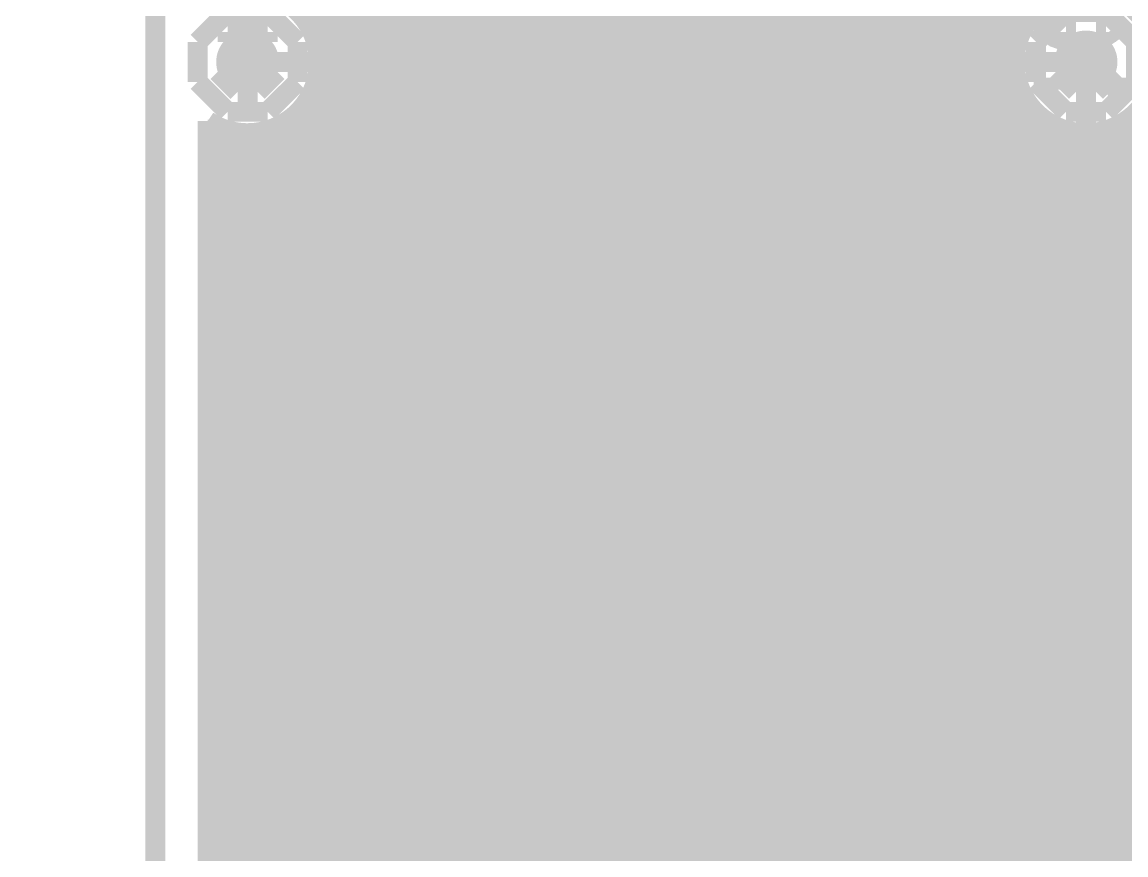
# Model space of a CAD drawing. Extents: x -5 to 157, y -120 to 103.
# Drawn here: x 16.31 to 30.35, y -91.38 to -80.77 of the extents above; entities that cross this region are included whole.
import ezdxf

# ---------------------------------------------------------------- set-up
doc = ezdxf.new("R2010")
doc.units = 0
doc.header["$MEASUREMENT"] = 0
doc.layers.get('0').update_dxf_attribs({"linetype": 'CONTINUOUS'})
for name, color, linetype in [('22-304-2_BOT', 7, 'CONTINUOUS'), ('22-304-2_DRD', 7, 'CONTINUOUS'), ('22-304-2_DRL', 2, 'CONTINUOUS'), ('22-304-2_IN1', 4, 'CONTINUOUS'), ('22-304-2_IN2', 3, 'CONTINUOUS'), ('22-304-2_SMB', 5, 'CONTINUOUS'), ('22-304-2_SPB', 14, 'CONTINUOUS'), ('22-304-2_SSB', 12, 'CONTINUOUS'), ('22-304-2_TOP', 13, 'CONTINUOUS'), ('THRUHOLE_TAP', 7, 'CONTINUOUS')]:
    doc.layers.add(name, color=color, linetype=linetype)

# ---------------------------------------------------------------- blocks, each defined once
blk = doc.blocks.new('RECTANGLE_3')
blk.add_solid([(0.4826, 0.4064), (0.4826, -0.4064), (-0.4826, 0.4064), (-0.4826, -0.4064)])
blk = doc.blocks.new('ROUND_39')
at = {"const_width": 0.40005}
blk.add_lwpolyline([(-0.200024, 0, 1), (0.200024, 0, 1)], format="xyb", close=True, dxfattribs=at)
blk = doc.blocks.new('ROUND_87')
at = {"const_width": 0.10033}
blk.add_lwpolyline([(-0.050164, 0, 1), (0.050164, 0, 1)], format="xyb", close=True, dxfattribs=at)
blk = doc.blocks.new('ROUND_88')
at = {"const_width": 0.10033}
blk.add_lwpolyline([(-0.050164, 0, 1), (0.050164, 0, 1)], format="xyb", close=True, dxfattribs=at)
blk = doc.blocks.new('ROUND_42')
at = {"const_width": 0.40005}
blk.add_lwpolyline([(-0.200024, 0, 1), (0.200024, 0, 1)], format="xyb", close=True, dxfattribs=at)
blk = doc.blocks.new('ROUND_38')
at = {"const_width": 0.40005}
blk.add_lwpolyline([(-0.200024, 0, 1), (0.200024, 0, 1)], format="xyb", close=True, dxfattribs=at)
blk = doc.blocks.new('ROUND_80')
at = {"const_width": 0.10033}
blk.add_lwpolyline([(-0.050164, 0, 1), (0.050164, 0, 1)], format="xyb", close=True, dxfattribs=at)

msp = doc.modelspace()

# ---------------------------------------------------------------- linework, layer by layer
at = {"layer": '22-304-2_BOT'}
for points, const_width in [([(23.91918, 1.905), (23.91918, -5.12318), (26.924, -8.128), (29.337, -8.128), (31.242, -10.033), (31.242, -16.256), (40.132, -25.146), (40.132, -57.277), (33.909, -63.5), (24.003, -63.5), (22.352, -65.151), (22.352, -79.502), (26.0223, -83.1723), (26.0223, -83.7438)], 0.3048), ([(19.177, -81.28), (19.177, -19.177), (16.4338, -16.4338), (16.4338, -7.5819)], 0.254), ([(21.2852, -29.34208), (21.2852, -103.5177)], 0.254), ([(21.5138, -29.34208), (21.5138, -103.5177)], 0.254), ([(20.32, -36.068), (20.32, -84.455), (19.304, -85.471), (19.304, -106.68), (20.828, -108.204), (25.654, -108.204), (28.956, -111.506), (28.956, -113.284), (30.48, -114.808), (37.338, -114.808), (40.14978, -111.9886), (40.14978, -111.379), (40.14978, -110.04042)], 0.635), ([(21.1455, -36.44392), (21.1455, -84.455)], 0.254), ([(24.4856, -74.9046), (24.4856, -80.70088)], 0.254), ([(24.7142, -74.9046), (24.7142, -80.92948)], 0.254), ([(24.9428, -74.9046), (24.9428, -81.15808)], 0.254), ([(25.1714, -74.9046), (25.1714, -81.38668)], 0.254), ([(25.4, -77.1906), (25.4, -81.61528)], 0.254), ([(25.6286, -77.1906), (25.6286, -81.84388)], 0.254), ([(25.8572, -77.1906), (25.8572, -82.07248)], 0.254), ([(26.0858, -77.1906), (26.0858, -82.30108)], 0.254), ([(26.3144, -77.1906), (26.3144, -82.52968)], 0.254), ([(26.543, -77.22362), (26.543, -82.7659)], 0.254), ([(26.7716, -77.45222), (26.7716, -82.8294)], 0.254), ([(27.0002, -77.68082), (27.0002, -82.8294)], 0.254), ([(27.2288, -77.90942), (27.2288, -82.8294)], 0.254), ([(27.4574, -78.13802), (27.4574, -82.8294)], 0.254), ([(27.686, -78.30566), (27.686, -82.8294)], 0.254), ([(27.9146, -78.359), (27.9146, -82.8294)], 0.254), ([(28.1432, -78.359), (28.1432, -82.8294)], 0.254), ([(28.3718, -78.359), (28.3718, -82.8294)], 0.254), ([(28.6004, -78.359), (28.6004, -82.8294)], 0.254), ([(28.829, -78.359), (28.829, -82.8294)], 0.254), ([(29.0576, -78.359), (29.0576, -80.82788)], 0.254), ([(23.0124, -79.22768), (26.48204, -82.69986)], 0.254), ([(21.7424, -79.756), (21.7424, -103.5177)], 0.254), ([(21.88464, -79.96936), (24.74468, -82.8294)], 0.254), ([(21.971, -80.05572), (21.971, -103.5177)], 0.254), ([(22.1996, -80.28432), (22.1996, -103.5177)], 0.254), ([(22.4282, -80.51292), (22.4282, -103.5177)], 0.254), ([(22.6568, -80.74152), (22.6568, -103.5177)], 0.254), ([(22.68728, -80.772), (21.1455, -80.772)], 0.254), ([(29.09316, -80.772), (24.55672, -80.772)], 0.254), ([(22.91588, -81.0006), (21.1455, -81.0006)], 0.254), ([(22.8854, -80.97012), (22.8854, -103.5177)], 0.254), ([(28.9814, -81.0006), (24.78532, -81.0006)], 0.254), ([(23.14448, -81.2292), (21.1455, -81.2292)], 0.254), ([(23.114, -81.19872), (23.114, -103.5177)], 0.254), ([(28.93822, -81.2292), (25.01392, -81.2292)], 0.254), ([(29.8323, -83.7438), (29.845, -83.7311), (29.845, -81.28)], 0.254), ([(23.3426, -81.42732), (23.3426, -82.8294)], 0.254), ([(23.37308, -81.4578), (21.1455, -81.4578)], 0.254), ([(28.95346, -81.4578), (25.24252, -81.4578)], 0.254), ([(23.60168, -81.6864), (21.1455, -81.6864)], 0.254), ([(23.5712, -81.65592), (23.5712, -82.8294)], 0.254), ([(29.0322, -81.6864), (25.47112, -81.6864)], 0.254), ([(29.0576, -81.73212), (29.0576, -82.8294)], 0.254), ([(23.83028, -81.915), (21.1455, -81.915)], 0.254), ([(23.7998, -81.88452), (23.7998, -82.8294)], 0.254), ([(29.1973, -81.915), (25.69972, -81.915)], 0.254), ([(29.21, -81.9277), (29.21, -82.8294)], 0.254), ([(30.48, -81.9277), (30.48, -82.8294)], 0.254), ([(24.05888, -82.1436), (21.1455, -82.1436)], 0.254), ([(24.0284, -82.11312), (24.0284, -82.8294)], 0.254), ([(29.21, -82.1436), (25.92832, -82.1436)], 0.254), ([(33.02, -82.1436), (30.48, -82.1436)], 0.254), ([(24.28748, -82.3722), (21.1455, -82.3722)], 0.254), ([(24.257, -82.34172), (24.257, -82.8294)], 0.254), ([(29.21, -82.3722), (26.15692, -82.3722)], 0.254), ([(33.02, -82.3722), (30.48, -82.3722)], 0.254), ([(24.4856, -82.57032), (24.4856, -82.8294)], 0.254), ([(24.51608, -82.6008), (21.1455, -82.6008)], 0.254), ([(24.13, -83.7438), (24.13, -82.677)], 0.254), ([(29.21, -82.6008), (26.38552, -82.6008)], 0.254), ([(27.94, -82.677), (27.94, -83.7438)], 0.254), ([(27.94, -83.7438), (27.94, -82.677)], 0.254), ([(27.94, -83.7438), (27.94, -82.677)], 0.254), ([(33.02, -82.6008), (30.48, -82.6008)], 0.254), ([(23.1394, -82.8294), (21.1455, -82.8294)], 0.254), ([(23.1394, -82.8294), (23.1394, -84.2518)], 0.254), ([(24.74468, -82.8294), (23.1394, -82.8294)], 0.254), ([(24.13, -82.8929), (24.13, -83.7438)], 0.381), ([(24.7142, -82.79892), (24.7142, -82.8294)], 0.254), ([(26.9494, -82.8294), (26.58618, -82.8294)], 0.254), ([(28.8417, -82.8294), (27.0129, -82.8294)], 0.254), ([(28.8417, -82.8294), (27.0129, -82.8294)], 0.254), ([(27.94, -82.8929), (27.94, -83.7438)], 0.381), ([(29.21, -82.8294), (28.9306, -82.8294)], 0.254), ([(30.7594, -82.8294), (30.48, -82.8294)], 0.254), ([(23.1394, -83.058), (21.1455, -83.058)], 0.254), ([(23.1394, -83.2866), (21.1455, -83.2866)], 0.254), ([(23.1394, -83.5152), (21.1455, -83.5152)], 0.254), ([(23.2029, -83.7438), (24.13, -83.7438)], 0.381), ([(23.1394, -83.7438), (21.1455, -83.7438)], 0.254), ([(23.1394, -83.9724), (21.1455, -83.9724)], 0.254), ([(23.1394, -84.201), (21.1455, -84.201)], 0.254), ([(23.1394, -84.2518), (23.1394, -84.6582)], 0.254), ([(23.1394, -84.4296), (21.1455, -84.4296)], 0.254), ([(23.1394, -84.6582), (21.1201, -84.6582)], 0.254), ([(23.1394, -84.6582), (23.1394, -86.0806)], 0.254), ([(23.1394, -84.8868), (21.02358, -84.8868)], 0.254), ([(21.0566, -84.82838), (21.0566, -103.5177)], 0.254), ([(20.89658, -85.04682), (20.1295, -85.81136)], 0.254), ([(23.1394, -85.1154), (20.82546, -85.1154)], 0.254), ([(20.828, -85.11286), (20.828, -107.0356)], 0.254), ([(26.0223, -85.1662), (24.13, -85.1662)], 0.3048), ([(26.0223, -85.1662), (26.0223, -90.7288)], 0.3048), ([(29.8323, -85.1662), (27.94, -85.1662)], 0.3048), ([(29.8323, -85.1662), (29.8323, -90.7288)], 0.3048), ([(23.1394, -85.344), (20.59686, -85.344)], 0.254), ([(20.5994, -85.34146), (20.5994, -106.807)], 0.254), ([(23.1394, -85.5726), (20.36826, -85.5726)], 0.254), ([(20.3708, -85.57006), (20.3708, -106.5784)], 0.254), ([(23.1394, -85.8012), (20.13966, -85.8012)], 0.254), ([(20.1422, -85.79866), (20.1422, -106.3498)], 0.254), ([(20.1295, -85.81136), (20.1295, -106.3371)], 0.254), ([(23.1394, -86.0298), (20.1295, -86.0298)], 0.254), ([(25.0317, -86.0806), (23.1394, -86.0806)], 0.254), ([(23.3426, -86.0806), (23.3426, -89.8144)], 0.254), ([(23.5712, -86.0806), (23.5712, -89.8144)], 0.254), ([(23.7998, -86.0806), (23.7998, -89.8144)], 0.254), ([(24.0284, -86.0806), (24.0284, -89.8144)], 0.254), ([(24.257, -86.0806), (24.257, -89.8144)], 0.254), ([(24.4856, -86.0806), (24.4856, -89.8144)], 0.254), ([(24.7142, -86.0806), (24.7142, -89.8144)], 0.254), ([(24.9428, -86.0806), (24.9428, -89.8144)], 0.254), ([(25.1206, -86.0806), (25.0317, -86.0806)], 0.254), ([(25.3619, -86.0806), (25.1206, -86.0806)], 0.254), ([(25.1714, -86.0806), (25.1714, -89.8144)], 0.254), ([(25.3619, -86.0806), (25.3619, -89.8144)], 0.254), ([(25.3619, -86.2584), (20.1295, -86.2584)], 0.254), ([(25.3619, -86.487), (20.1295, -86.487)], 0.254), ([(25.3619, -86.7156), (20.1295, -86.7156)], 0.254), ([(25.3619, -86.9442), (20.1295, -86.9442)], 0.254), ([(25.3619, -87.1728), (20.1295, -87.1728)], 0.254), ([(25.3619, -87.4014), (20.1295, -87.4014)], 0.254), ([(25.3619, -87.63), (20.1295, -87.63)], 0.254), ([(25.3619, -87.8586), (20.1295, -87.8586)], 0.254), ([(25.3619, -88.0872), (20.1295, -88.0872)], 0.254), ([(25.3619, -88.3158), (20.1295, -88.3158)], 0.254), ([(25.3619, -88.5444), (20.1295, -88.5444)], 0.254), ([(25.3619, -88.773), (20.1295, -88.773)], 0.254), ([(25.3619, -89.0016), (20.1295, -89.0016)], 0.254), ([(25.3619, -89.2302), (20.1295, -89.2302)], 0.254), ([(25.3619, -89.4588), (20.1295, -89.4588)], 0.254), ([(25.3619, -89.6874), (20.1295, -89.6874)], 0.254), ([(23.1394, -89.8144), (23.1394, -91.2368)], 0.254), ([(25.0317, -89.8144), (23.1394, -89.8144)], 0.254), ([(25.1206, -89.8144), (25.0317, -89.8144)], 0.254), ([(25.3619, -89.8144), (25.1206, -89.8144)], 0.254), ([(23.1394, -89.916), (20.1295, -89.916)], 0.254), ([(23.1394, -90.1446), (20.1295, -90.1446)], 0.254), ([(23.1394, -90.3732), (20.1295, -90.3732)], 0.254), ([(23.1394, -90.6018), (20.1295, -90.6018)], 0.254), ([(26.0223, -90.7288), (24.13, -90.7288)], 0.3048), ([(29.8323, -90.7288), (27.9273, -90.7288)], 0.3048), ([(23.1394, -90.8304), (20.1295, -90.8304)], 0.254), ([(23.1394, -91.059), (20.1295, -91.059)], 0.254), ([(23.1394, -91.2368), (23.1394, -91.6432)], 0.254), ([(23.1394, -91.2876), (20.1295, -91.2876)], 0.254)]:
    msp.add_lwpolyline(points, dxfattribs=dict(at, const_width=const_width))
at = {"layer": '22-304-2_BOT', "const_width": 0.254}
for points in [[(29.845, -80.37322, 0.4142136), (28.93822, -81.28)], [(30.75178, -81.28, 0.4142136), (29.845, -80.37322)], [(28.93822, -81.28, 0.2014863), (29.21019, -81.92751)], [(30.48, -81.9277, 0.2014867), (30.75205, -81.28)], [(26.58618, -82.8294, 0.0598313), (26.48896, -82.70564)], [(26.58618, -82.8294, 0.0598313), (26.48896, -82.70564)], [(20.9042, -85.0392, 0.1989124), (21.14618, -84.455)], [(20.9042, -85.0392, 0.1989124), (21.14618, -84.455)]]:
    msp.add_lwpolyline(points, format="xyb", dxfattribs=at)
at = {"layer": '22-304-2_DRD', "const_width": 0.254}
for points in [[(18.00098, -25.99944), (18.00098, -115.99926), (21.00072, -118.999), (41.9989, -118.999), (44.99864, -115.99926)], [(18.923, -80.645), (18.542, -81.026)], [(19.431, -80.645), (18.923, -80.645)], [(19.812, -81.026), (19.431, -80.645)], [(29.591, -80.645), (29.21, -81.026)], [(30.099, -80.645), (29.591, -80.645)], [(30.48, -81.026), (30.099, -80.645)], [(18.542, -81.026), (18.542, -81.534)], [(18.923, -80.899), (18.923, -81.026)], [(19.05, -80.899), (18.923, -80.899)], [(18.923, -81.026), (19.05, -81.026)], [(19.05, -81.026), (19.05, -80.899)], [(19.304, -80.899), (19.304, -81.026)], [(19.431, -80.899), (19.304, -80.899)], [(19.304, -81.026), (19.431, -81.026)], [(19.431, -81.026), (19.431, -80.899)], [(19.812, -81.534), (19.812, -81.026)], [(29.21, -81.026), (29.21, -81.534)], [(29.591, -80.899), (29.591, -81.026)], [(29.718, -80.899), (29.591, -80.899)], [(29.591, -81.026), (29.718, -81.026)], [(29.718, -81.026), (29.718, -80.899)], [(29.972, -80.899), (29.972, -81.026)], [(30.099, -80.899), (29.972, -80.899)], [(29.972, -81.026), (30.099, -81.026)], [(30.099, -81.026), (30.099, -80.899)], [(30.48, -81.534), (30.48, -81.026)], [(19.05, -81.661), (18.796, -81.407)], [(19.558, -81.407), (19.304, -81.661)], [(29.718, -81.661), (29.464, -81.407)], [(30.226, -81.407), (29.972, -81.661)], [(18.542, -81.534), (18.923, -81.915)], [(19.431, -81.915), (19.812, -81.534)], [(29.21, -81.534), (29.591, -81.915)], [(30.099, -81.915), (30.48, -81.534)], [(19.304, -81.661), (19.05, -81.661)], [(29.972, -81.661), (29.718, -81.661)], [(18.923, -81.915), (19.431, -81.915)], [(29.591, -81.915), (30.099, -81.915)], [(23.876, -82.042), (23.495, -82.423)], [(24.384, -82.042), (23.876, -82.042)], [(24.765, -82.423), (24.384, -82.042)], [(27.686, -82.042), (27.305, -82.423)], [(27.686, -82.042), (27.305, -82.423)], [(27.686, -82.042), (27.305, -82.423)], [(28.194, -82.042), (27.686, -82.042)], [(28.194, -82.042), (27.686, -82.042)], [(28.194, -82.042), (27.686, -82.042)], [(28.575, -82.423), (28.194, -82.042)], [(28.575, -82.423), (28.194, -82.042)], [(28.575, -82.423), (28.194, -82.042)], [(23.876, -82.296), (23.876, -82.423)], [(24.003, -82.296), (23.876, -82.296)], [(24.003, -82.423), (24.003, -82.296)], [(24.257, -82.296), (24.257, -82.423)], [(24.384, -82.296), (24.257, -82.296)], [(24.384, -82.423), (24.384, -82.296)], [(27.686, -82.296), (27.686, -82.423)], [(27.813, -82.296), (27.686, -82.296)], [(27.686, -82.296), (27.686, -82.423)], [(27.813, -82.296), (27.686, -82.296)], [(27.686, -82.296), (27.686, -82.423)], [(27.813, -82.296), (27.686, -82.296)], [(27.813, -82.423), (27.813, -82.296)], [(27.813, -82.423), (27.813, -82.296)], [(27.813, -82.423), (27.813, -82.296)], [(28.067, -82.296), (28.067, -82.423)], [(28.194, -82.296), (28.067, -82.296)], [(28.067, -82.296), (28.067, -82.423)], [(28.194, -82.296), (28.067, -82.296)], [(28.067, -82.296), (28.067, -82.423)], [(28.194, -82.296), (28.067, -82.296)], [(28.194, -82.423), (28.194, -82.296)], [(28.194, -82.423), (28.194, -82.296)], [(28.194, -82.423), (28.194, -82.296)], [(23.495, -82.423), (23.495, -82.931)], [(23.876, -82.423), (24.003, -82.423)], [(24.257, -82.423), (24.384, -82.423)], [(24.765, -82.931), (24.765, -82.423)], [(27.305, -82.423), (27.305, -82.931)], [(27.305, -82.423), (27.305, -82.931)], [(27.305, -82.423), (27.305, -82.931)], [(27.686, -82.423), (27.813, -82.423)], [(27.686, -82.423), (27.813, -82.423)], [(27.686, -82.423), (27.813, -82.423)], [(28.067, -82.423), (28.194, -82.423)], [(28.067, -82.423), (28.194, -82.423)], [(28.067, -82.423), (28.194, -82.423)], [(28.575, -82.931), (28.575, -82.423)], [(28.575, -82.931), (28.575, -82.423)], [(28.575, -82.931), (28.575, -82.423)], [(24.003, -83.058), (23.749, -82.804)], [(24.511, -82.804), (24.257, -83.058)], [(27.813, -83.058), (27.559, -82.804)], [(27.813, -83.058), (27.559, -82.804)], [(27.813, -83.058), (27.559, -82.804)], [(28.321, -82.804), (28.067, -83.058)], [(28.321, -82.804), (28.067, -83.058)], [(28.321, -82.804), (28.067, -83.058)], [(23.495, -82.931), (23.876, -83.312)], [(24.384, -83.312), (24.765, -82.931)], [(27.305, -82.931), (27.686, -83.312)], [(27.305, -82.931), (27.686, -83.312)], [(27.305, -82.931), (27.686, -83.312)], [(28.194, -83.312), (28.575, -82.931)], [(28.194, -83.312), (28.575, -82.931)], [(28.194, -83.312), (28.575, -82.931)], [(24.257, -83.058), (24.003, -83.058)], [(28.067, -83.058), (27.813, -83.058)], [(28.067, -83.058), (27.813, -83.058)], [(28.067, -83.058), (27.813, -83.058)], [(23.876, -83.312), (24.384, -83.312)], [(27.686, -83.312), (28.194, -83.312)], [(27.686, -83.312), (28.194, -83.312)], [(27.686, -83.312), (28.194, -83.312)]]:
    msp.add_lwpolyline(points, dxfattribs=at)
at = {"layer": '22-304-2_DRL', "const_width": 0.254}
msp.add_lwpolyline([(18.00098, -25.99944), (18.00098, -115.99926), (21.00072, -118.999), (41.9989, -118.999), (44.99864, -115.99926)], dxfattribs=at)
at = {"layer": '22-304-2_IN1', "const_width": 0.254}
for points in [[(23.241, -29.64688), (23.241, -82.49412)], [(21.4122, -29.86786), (21.4122, -102.97414)], [(23.0124, -29.91612), (23.0124, -102.92588)], [(25.2984, -29.99486), (25.2984, -99.65436)], [(21.6408, -30.15742), (21.6408, -102.68204)], [(22.7838, -30.17774), (22.7838, -102.66172)], [(21.8694, -30.29966), (21.8694, -102.54234)], [(22.5552, -30.30982), (22.5552, -102.53218)], [(25.527, -30.21584), (25.527, -99.441)], [(26.4414, -30.27426), (26.4414, -99.39782)], [(22.098, -30.36316), (22.098, -102.47884)], [(22.3266, -30.3657), (22.3266, -102.4763)], [(25.7556, -30.3276), (25.7556, -99.33432)], [(25.9842, -30.37078), (25.9842, -99.29622)], [(26.2128, -30.353), (26.2128, -99.314)], [(21.1836, -36.3474), (21.1836, -110.998)], [(20.955, -36.7157), (20.955, -111.1504)], [(20.7264, -36.87826), (20.7264, -111.3282)], [(20.0406, -36.9316), (20.0406, -81.0006)], [(20.2692, -36.97478), (20.2692, -111.7981)], [(20.4978, -36.957), (20.4978, -111.54156)], [(26.67, -64.95288), (26.67, -99.568)], [(26.8986, -65.3923), (26.8986, -99.96678)], [(27.1272, -65.56756), (27.1272, -82.27314)], [(27.3558, -65.65392), (27.3558, -81.98104)], [(23.4696, -68.88988), (23.4696, -82.0547)], [(23.6982, -69.3293), (23.6982, -81.87944)], [(25.0698, -69.27088), (25.0698, -111.16818)], [(23.9268, -69.50456), (23.9268, -81.79308)], [(24.8412, -69.47408), (24.8412, -82.11312)], [(24.1554, -69.59092), (24.1554, -81.77022)], [(24.384, -69.61378), (24.384, -81.80578)], [(24.6126, -69.57822), (24.6126, -81.90738)], [(27.5844, -74.041), (27.5844, -81.84134)], [(27.813, -74.4093), (27.813, -81.77784)], [(29.1846, -74.29246), (29.1846, -80.6577)], [(28.956, -74.51344), (28.956, -81.09712)], [(28.0416, -74.57186), (28.0416, -81.7753)], [(28.2702, -74.6506), (28.2702, -81.83118)], [(28.4988, -74.66838), (28.4988, -81.96072)], [(28.7274, -74.6252), (28.7274, -82.22488)], [(29.1973, -80.645), (19.8247, -80.645)], [(29.0322, -80.8736), (19.98726, -80.8736)], [(28.95346, -81.1022), (20.066, -81.1022)], [(28.93822, -81.3308), (20.08378, -81.3308)], [(20.0406, -81.5594), (20.0406, -112.1156)], [(28.9814, -81.5594), (20.0406, -81.5594)], [(28.956, -81.46288), (28.956, -99.96678)], [(23.94712, -81.788), (19.92884, -81.788)], [(27.75712, -81.788), (24.31288, -81.788)], [(29.09316, -81.788), (28.12288, -81.788)], [(19.812, -81.9277), (19.812, -112.53724)], [(29.1846, -81.9023), (29.1846, -99.568)], [(18.669, -82.03184), (18.669, -115.697)], [(18.8976, -82.1436), (18.8976, -115.9256)], [(19.5834, -82.09026), (19.5834, -113.20526)], [(23.5077, -82.0166), (19.70786, -82.0166)], [(27.3177, -82.0166), (24.7523, -82.0166)], [(29.31414, -82.0166), (28.5623, -82.0166)], [(29.4132, -82.07756), (29.4132, -99.39782)], [(30.099, -82.15122), (30.099, -99.33432)], [(30.3276, -82.04708), (30.3276, -99.441)], [(31.1277, -82.0166), (30.37586, -82.0166)], [(23.33244, -82.2452), (18.669, -82.2452)], [(19.1262, -82.18678), (19.1262, -116.1542)], [(19.3548, -82.169), (19.3548, -116.3828)], [(27.14244, -82.2452), (24.92756, -82.2452)], [(30.95244, -82.2452), (28.73756, -82.2452)], [(29.6418, -82.16392), (29.6418, -99.314)], [(29.8704, -82.18678), (29.8704, -99.29622)], [(23.24608, -82.4738), (18.669, -82.4738)], [(27.05608, -82.4738), (25.01392, -82.4738)], [(30.86608, -82.4738), (28.82392, -82.4738)], [(23.22322, -82.7024), (18.669, -82.7024)], [(27.03322, -82.7024), (25.03678, -82.7024)], [(30.84322, -82.7024), (28.84678, -82.7024)], [(23.25878, -82.931), (18.669, -82.931)], [(23.241, -82.85988), (23.241, -110.50016)], [(27.06878, -82.931), (25.00122, -82.931)], [(30.87878, -82.931), (28.81122, -82.931)], [(27.1272, -83.08086), (27.1272, -118.364)], [(28.7274, -83.12912), (28.7274, -106.78668)], [(23.36038, -83.1596), (18.669, -83.1596)], [(24.8412, -83.24088), (24.8412, -111.01324)], [(27.17038, -83.1596), (24.89708, -83.1596)], [(30.98038, -83.1596), (28.70708, -83.1596)], [(23.56612, -83.3882), (18.669, -83.3882)], [(23.4696, -83.2993), (23.4696, -110.52302)], [(27.37612, -83.3882), (24.69388, -83.3882)], [(27.3558, -83.37042), (27.3558, -118.364)], [(28.4988, -83.39074), (28.4988, -106.78668)], [(31.18612, -83.3882), (28.50388, -83.3882)], [(23.6982, -83.47456), (23.6982, -110.56112)], [(23.9268, -83.56092), (23.9268, -110.617)], [(24.384, -83.54822), (24.384, -110.77702)], [(24.6126, -83.44408), (24.6126, -110.8837)], [(27.5844, -83.51266), (27.5844, -118.364)], [(28.2702, -83.52282), (28.2702, -118.364)], [(44.323, -83.6168), (18.669, -83.6168)], [(24.1554, -83.58378), (24.1554, -110.68812)], [(27.813, -83.57616), (27.813, -118.364)], [(28.0416, -83.5787), (28.0416, -118.364)], [(44.323, -83.8454), (18.669, -83.8454)], [(44.323, -84.074), (18.669, -84.074)], [(44.323, -84.3026), (18.669, -84.3026)], [(44.323, -84.5312), (18.669, -84.5312)], [(44.323, -84.7598), (18.669, -84.7598)], [(44.323, -84.9884), (18.669, -84.9884)], [(44.323, -85.217), (18.669, -85.217)], [(44.323, -85.4456), (18.669, -85.4456)], [(44.323, -85.6742), (18.669, -85.6742)], [(44.323, -85.9028), (18.669, -85.9028)], [(44.323, -86.1314), (18.669, -86.1314)], [(44.323, -86.36), (18.669, -86.36)], [(44.323, -86.5886), (18.669, -86.5886)], [(44.323, -86.8172), (18.669, -86.8172)], [(44.323, -87.0458), (18.669, -87.0458)], [(44.323, -87.2744), (18.669, -87.2744)], [(44.323, -87.503), (18.669, -87.503)], [(44.323, -87.7316), (18.669, -87.7316)], [(44.323, -87.9602), (18.669, -87.9602)], [(44.323, -88.1888), (18.669, -88.1888)], [(44.323, -88.4174), (18.669, -88.4174)], [(44.323, -88.646), (18.669, -88.646)], [(44.323, -88.8746), (18.669, -88.8746)], [(44.323, -89.1032), (18.669, -89.1032)], [(44.323, -89.3318), (18.669, -89.3318)], [(44.323, -89.5604), (18.669, -89.5604)], [(44.323, -89.789), (18.669, -89.789)], [(44.323, -90.0176), (18.669, -90.0176)], [(44.323, -90.2462), (18.669, -90.2462)], [(44.323, -90.4748), (18.669, -90.4748)], [(44.323, -90.7034), (18.669, -90.7034)], [(44.323, -90.932), (18.669, -90.932)], [(44.323, -91.1606), (18.669, -91.1606)], [(44.323, -91.3892), (18.669, -91.3892)]]:
    msp.add_lwpolyline(points, dxfattribs=at)
for points in [[(20.08378, -81.28, 0.4142136), (19.177, -80.37322)], [(29.845, -80.37322, 0.4142136), (28.93822, -81.28)], [(30.75178, -81.28, 0.4142136), (29.845, -80.37322)], [(19.177, -82.18678, 0.4142136), (20.08378, -81.28)], [(28.93822, -81.28, 0.4142136), (29.845, -82.18678)], [(29.845, -82.18678, 0.4142136), (30.75178, -81.28)], [(24.13, -81.77022, 0.4142136), (23.22322, -82.677)], [(25.03678, -82.677, 0.4142136), (24.13, -81.77022)], [(27.94, -81.77022, 0.4142136), (27.03322, -82.677)], [(27.94, -81.77022, 0.4142136), (27.03322, -82.677)], [(28.84678, -82.677, 0.4142136), (27.94, -81.77022)], [(28.84678, -82.677, 0.4142136), (27.94, -81.77022)], [(18.669, -82.03184, 0.1496559), (19.177, -82.18737)], [(23.22322, -82.677, 0.4142136), (24.13, -83.58378)], [(24.13, -83.58378, 0.4142136), (25.03678, -82.677)], [(27.03322, -82.677, 0.4142136), (27.94, -83.58378)], [(27.03322, -82.677, 0.4142136), (27.94, -83.58378)], [(27.94, -83.58378, 0.4142136), (28.84678, -82.677)], [(27.94, -83.58378, 0.4142136), (28.84678, -82.677)]]:
    msp.add_lwpolyline(points, format="xyb", dxfattribs=at)
at = {"layer": '22-304-2_IN2', "const_width": 0.254}
for points in [[(21.5138, -25.39238), (21.5138, -110.6932)], [(21.7424, -25.39238), (21.7424, -110.59922)], [(21.971, -25.39238), (21.971, -110.52302)], [(22.1996, -25.39238), (22.1996, -110.46206)], [(22.4282, -25.39238), (22.4282, -110.41888)], [(22.6568, -25.39238), (22.6568, -110.39094)], [(22.8854, -25.39238), (22.8854, -110.3757)], [(23.114, -25.39238), (23.114, -110.3757)], [(23.3426, -25.39238), (23.3426, -110.39094)], [(23.5712, -25.39238), (23.5712, -110.41888)], [(23.7998, -25.39238), (23.7998, -110.46206)], [(24.0284, -25.39238), (24.0284, -110.52302)], [(24.257, -25.39238), (24.257, -110.59922)], [(24.4856, -25.39238), (24.4856, -110.6932)], [(24.7142, -25.39238), (24.7142, -110.80496)], [(24.9428, -25.39238), (24.9428, -110.93704)], [(25.1714, -25.39238), (25.1714, -111.09706)], [(28.6004, -25.39238), (28.6004, -109.2073)], [(28.829, -25.39238), (28.829, -81.13522)], [(21.2852, -36.41598), (21.2852, -110.80496)], [(21.0566, -36.78174), (21.0566, -110.93704)], [(20.5994, -37.05606), (20.5994, -111.28248)], [(20.828, -36.95954), (20.828, -111.09706)], [(20.1422, -37.07892), (20.1422, -80.93202)], [(20.3708, -37.09162), (20.3708, -111.50092)], [(28.3718, -65.39484), (28.3718, -109.2073)], [(28.1432, -65.61328), (28.1432, -109.2073)], [(27.4574, -65.79108), (27.4574, -112.7379)], [(27.686, -65.78854), (27.686, -112.7379)], [(27.9146, -65.73266), (27.9146, -112.7379)], [(27.2288, -69.05498), (27.2288, -112.7379)], [(25.4, -69.26072), (25.4, -111.28248)], [(25.6286, -69.51218), (25.6286, -111.50092)], [(27.0002, -69.42074), (27.0002, -112.7379)], [(25.8572, -69.64934), (25.8572, -111.76762)], [(26.7716, -69.59854), (26.7716, -112.7379)], [(26.0858, -69.71792), (26.0858, -112.09528)], [(26.3144, -69.73062), (26.3144, -112.52962)], [(26.543, -69.69506), (26.543, -112.7379)], [(28.95346, -80.772), (20.06854, -80.772)], [(28.85694, -81.0006), (20.16506, -81.0006)], [(28.81884, -81.2292), (20.20062, -81.2292)], [(28.829, -81.42478), (28.829, -109.2073)], [(28.83408, -81.4578), (20.18792, -81.4578)], [(28.90266, -81.6864), (20.11934, -81.6864)], [(20.1422, -81.62798), (20.1422, -111.76762)], [(19.9136, -81.99374), (19.9136, -112.09528)], [(29.03728, -81.915), (19.98218, -81.915)], [(29.0576, -81.93786), (29.0576, -109.2073)], [(29.29128, -82.1436), (19.73072, -82.1436)], [(29.2862, -82.14106), (29.2862, -109.2073)], [(36.91128, -82.1436), (30.39872, -82.1436)], [(30.4292, -82.12328), (30.4292, -109.2073)], [(18.669, -82.17154), (18.669, -115.57)], [(18.7706, -82.22234), (18.7706, -115.6716)], [(18.9992, -82.29092), (18.9992, -115.9002)], [(19.4564, -82.26806), (19.4564, -113.22812)], [(19.685, -82.17154), (19.685, -112.52962)], [(29.5148, -82.25028), (29.5148, -109.2073)], [(30.2006, -82.24266), (30.2006, -109.2073)], [(38.74262, -82.3722), (18.669, -82.3722)], [(19.2278, -82.30362), (19.2278, -116.1288)], [(29.7434, -82.30108), (29.7434, -109.2073)], [(29.972, -82.29854), (29.972, -109.2073)], [(38.74262, -82.6008), (18.669, -82.6008)], [(38.74262, -82.8294), (18.669, -82.8294)], [(38.74262, -83.058), (18.669, -83.058)], [(38.74262, -83.2866), (18.669, -83.2866)], [(38.74262, -83.5152), (18.669, -83.5152)], [(38.74262, -83.7438), (18.669, -83.7438)], [(38.74262, -83.9724), (18.669, -83.9724)], [(38.74262, -84.201), (18.669, -84.201)], [(38.74262, -84.4296), (18.669, -84.4296)], [(38.74262, -84.6582), (18.669, -84.6582)], [(38.74262, -84.8868), (18.669, -84.8868)], [(38.74262, -85.1154), (18.669, -85.1154)], [(38.74262, -85.344), (18.669, -85.344)], [(38.74262, -85.5726), (18.669, -85.5726)], [(38.74262, -85.8012), (18.669, -85.8012)], [(38.74262, -86.0298), (18.669, -86.0298)], [(38.74262, -86.2584), (18.669, -86.2584)], [(38.74262, -86.487), (18.669, -86.487)], [(38.74262, -86.7156), (18.669, -86.7156)], [(38.74262, -86.9442), (18.669, -86.9442)], [(38.74262, -87.1728), (18.669, -87.1728)], [(38.74262, -87.4014), (18.669, -87.4014)], [(38.74262, -87.63), (18.669, -87.63)], [(38.74262, -87.8586), (18.669, -87.8586)], [(38.74262, -88.0872), (18.669, -88.0872)], [(38.74262, -88.3158), (18.669, -88.3158)], [(38.74262, -88.5444), (18.669, -88.5444)], [(38.74262, -88.773), (18.669, -88.773)], [(38.74262, -89.0016), (18.669, -89.0016)], [(38.74262, -89.2302), (18.669, -89.2302)], [(38.74262, -89.4588), (18.669, -89.4588)], [(38.74262, -89.6874), (18.669, -89.6874)], [(38.74262, -89.916), (18.669, -89.916)], [(38.74262, -90.1446), (18.669, -90.1446)], [(38.74262, -90.3732), (18.669, -90.3732)], [(38.74262, -90.6018), (18.669, -90.6018)], [(38.74262, -90.8304), (18.669, -90.8304)], [(38.74262, -91.059), (18.669, -91.059)], [(38.74262, -91.2876), (18.669, -91.2876)]]:
    msp.add_lwpolyline(points, dxfattribs=at)
for points in [[(20.20316, -81.28, 0.4142136), (19.177, -80.25384)], [(29.845, -80.25384, 0.4142136), (28.81884, -81.28)], [(30.87116, -81.28, 0.4142136), (29.845, -80.25384)], [(19.177, -82.30616, 0.4142136), (20.20316, -81.28)], [(28.81884, -81.28, 0.4142136), (29.845, -82.30616)], [(29.845, -82.30616, 0.4142136), (30.87116, -81.28)], [(18.669, -82.17154, 0.130208), (19.177, -82.30611)]]:
    msp.add_lwpolyline(points, format="xyb", dxfattribs=at)
at = {"layer": '22-304-2_SSB', "const_width": 0.1524}
for points in [[(23.9014, -80.38592), (23.9014, -80.74152), (24.07158, -80.79994), (24.24176, -80.79994), (24.4094, -80.74152), (24.4094, -80.38592), (24.24176, -80.32496), (24.07158, -80.32496), (23.3934, -80.56372)], [(27.8384, -80.51292), (28.00858, -80.45196), (28.17876, -80.45196), (28.3464, -80.51292), (28.3464, -80.86852), (28.17876, -80.92694), (28.00858, -80.92694), (27.8384, -80.86852), (27.8384, -80.51292), (27.67076, -80.45196), (27.50058, -80.45196), (27.3304, -80.51292), (27.3304, -80.86852), (27.50058, -80.92694), (27.67076, -80.92694), (27.8384, -80.86852)], [(25.44572, -80.89646), (25.61336, -81.0133), (25.78354, -81.07426), (26.12136, -81.07426), (26.29154, -81.0133), (26.46172, -80.89646), (26.46172, -80.77708), (26.29154, -80.6577), (26.12136, -80.59928), (25.78354, -80.59928), (25.61336, -80.6577), (25.44572, -80.77708), (25.44572, -80.89646)], [(29.25572, -80.89646), (29.42336, -81.0133), (29.59354, -81.07426), (29.93136, -81.07426), (30.10154, -81.0133), (30.27172, -80.89646), (30.27172, -80.77708), (30.10154, -80.6577), (29.93136, -80.59928), (29.59354, -80.59928), (29.42336, -80.6577), (29.25572, -80.77708), (29.25572, -80.89646)], [(23.56358, -81.63814), (23.3934, -81.51876), (23.3934, -81.28254), (23.56358, -81.16316), (23.73376, -81.16316), (24.07158, -81.40192), (24.4094, -81.16316), (24.4094, -81.63814)], [(27.50058, -81.76514), (27.3304, -81.64576), (27.3304, -81.40954), (27.50058, -81.29016), (27.67076, -81.29016), (28.00858, -81.52892), (28.3464, -81.29016), (28.3464, -81.76514)], [(25.44572, -81.43748), (25.44572, -81.6737)], [(29.25572, -81.43748), (29.25572, -81.6737)], [(25.44572, -81.55686), (26.46172, -81.55686), (26.29154, -81.6737)], [(29.25572, -81.55686), (30.27172, -81.55686), (30.10154, -81.6737)], [(23.56358, -82.00136), (23.3934, -82.06232), (23.3934, -82.41792), (23.56358, -82.47634), (24.24176, -82.47634), (24.4094, -82.41792), (24.4094, -82.06232), (24.24176, -82.00136)], [(25.95372, -82.3341), (25.44572, -82.1563)], [(25.95372, -82.63128), (25.95372, -82.27568), (26.12136, -82.1563), (26.29154, -82.1563), (26.46172, -82.27568), (26.46172, -82.63128), (25.44572, -82.63128)], [(27.50058, -82.12836), (27.3304, -82.18932), (27.3304, -82.54492), (27.50058, -82.60334), (28.17876, -82.60334), (28.3464, -82.54492), (28.3464, -82.18932), (28.17876, -82.12836)], [(29.76372, -82.3341), (29.25572, -82.1563)], [(29.76372, -82.63128), (29.76372, -82.27568), (29.93136, -82.1563), (30.10154, -82.1563), (30.27172, -82.27568), (30.27172, -82.63128), (29.25572, -82.63128)], [(23.3045, -85.9155), (23.3045, -82.9945), (24.9428, -82.9945), (24.9428, -85.9155), (23.3045, -85.9155)], [(26.8478, -82.9945), (26.8478, -85.9155), (25.2095, -85.9155), (25.2095, -82.9945), (26.8478, -82.9945)], [(27.1145, -85.9155), (27.1145, -82.9945), (28.7528, -82.9945), (28.7528, -85.9155), (27.1145, -85.9155)], [(30.6578, -82.9945), (30.6578, -85.9155), (29.0195, -85.9155), (29.0195, -82.9945), (30.6578, -82.9945)], [(23.55342, -87.10168), (24.56942, -86.74608), (24.56942, -87.22106)], [(25.95372, -86.8045), (25.95372, -87.1601), (26.12136, -87.22106), (26.29154, -87.22106), (26.46172, -87.1601), (26.46172, -86.8045), (26.29154, -86.74608), (26.12136, -86.74608), (25.44572, -86.9823)], [(27.47772, -86.74608), (27.47772, -87.22106), (28.15336, -86.74608), (28.32354, -86.74608), (28.49372, -86.8045), (28.49372, -87.1601), (28.32354, -87.22106)], [(29.59354, -86.74608), (29.59354, -87.22106), (30.27172, -86.9823), (30.27172, -86.86546), (29.25572, -86.86546)], [(23.55342, -87.88146), (23.72106, -87.9983), (23.89124, -88.05926), (24.22906, -88.05926), (24.39924, -87.9983), (24.56942, -87.88146), (24.56942, -87.76208), (24.39924, -87.6427), (24.22906, -87.58428), (23.89124, -87.58428), (23.72106, -87.6427), (23.55342, -87.76208), (23.55342, -87.88146)], [(25.44572, -87.88146), (25.61336, -87.9983), (25.78354, -88.05926), (26.12136, -88.05926), (26.29154, -87.9983), (26.46172, -87.88146), (26.46172, -87.76208), (26.29154, -87.6427), (26.12136, -87.58428), (25.78354, -87.58428), (25.61336, -87.6427), (25.44572, -87.76208), (25.44572, -87.88146)], [(27.47772, -87.88146), (27.64536, -87.9983), (27.81554, -88.05926), (28.15336, -88.05926), (28.32354, -87.9983), (28.49372, -87.88146), (28.49372, -87.76208), (28.32354, -87.6427), (28.15336, -87.58428), (27.81554, -87.58428), (27.64536, -87.6427), (27.47772, -87.76208), (27.47772, -87.88146)], [(29.25572, -87.88146), (29.42336, -87.9983), (29.59354, -88.05926), (29.93136, -88.05926), (30.10154, -87.9983), (30.27172, -87.88146), (30.27172, -87.76208), (30.10154, -87.6427), (29.93136, -87.58428), (29.59354, -87.58428), (29.42336, -87.6427), (29.25572, -87.76208), (29.25572, -87.88146)], [(23.55342, -88.42248), (23.55342, -88.6587)], [(25.44572, -88.42248), (25.44572, -88.6587)], [(27.47772, -88.42248), (27.47772, -88.6587)], [(29.25572, -88.42248), (29.25572, -88.6587)], [(23.55342, -88.54186), (24.56942, -88.54186), (24.39924, -88.6587)], [(25.44572, -88.54186), (26.46172, -88.54186), (26.29154, -88.6587)], [(27.47772, -88.54186), (28.49372, -88.54186), (28.32354, -88.6587)], [(29.25572, -88.54186), (30.27172, -88.54186), (30.10154, -88.6587)], [(24.06142, -89.3191), (23.55342, -89.1413)], [(24.06142, -89.61628), (24.06142, -89.26068), (24.22906, -89.1413), (24.39924, -89.1413), (24.56942, -89.26068), (24.56942, -89.61628), (23.55342, -89.61628)], [(25.95372, -89.3191), (25.44572, -89.1413)], [(25.95372, -89.61628), (25.95372, -89.26068), (26.12136, -89.1413), (26.29154, -89.1413), (26.46172, -89.26068), (26.46172, -89.61628), (25.44572, -89.61628)], [(27.98572, -89.3191), (27.47772, -89.1413)], [(27.98572, -89.61628), (27.98572, -89.26068), (28.15336, -89.1413), (28.32354, -89.1413), (28.49372, -89.26068), (28.49372, -89.61628), (27.47772, -89.61628)], [(29.76372, -89.3191), (29.25572, -89.1413)], [(29.76372, -89.61628), (29.76372, -89.26068), (29.93136, -89.1413), (30.10154, -89.1413), (30.27172, -89.26068), (30.27172, -89.61628), (29.25572, -89.61628)], [(24.9555, -89.9795), (24.9555, -92.9005), (23.3172, -92.9005), (23.3172, -89.9795), (24.9555, -89.9795)], [(26.8478, -89.9795), (26.8478, -92.9005), (25.2095, -92.9005), (25.2095, -89.9795), (26.8478, -89.9795)], [(28.7528, -89.9795), (28.7528, -92.9005), (27.1145, -92.9005), (27.1145, -89.9795), (28.7528, -89.9795)], [(30.6578, -89.9795), (30.6578, -92.9005), (29.0195, -92.9005), (29.0195, -89.9795), (30.6578, -89.9795)]]:
    msp.add_lwpolyline(points, dxfattribs=at)
at = {"layer": '22-304-2_TOP', "const_width": 0.254}
for points in [[(23.3426, -7.14502), (23.3426, -80.645)], [(23.5712, -7.112), (23.5712, -80.645)], [(23.7998, -7.112), (23.7998, -80.645)], [(24.0284, -7.112), (24.0284, -80.645)], [(24.257, -7.112), (24.257, -80.645)], [(24.4856, -7.112), (24.4856, -80.645)], [(24.7142, -7.112), (24.7142, -80.645)], [(24.9428, -7.112), (24.9428, -80.645)], [(21.2852, -12.33424), (21.2852, -80.645)], [(23.114, -12.88288), (23.114, -80.645)], [(21.5138, -13.26388), (21.5138, -80.645)], [(22.8854, -13.3223), (22.8854, -80.645)], [(21.7424, -13.46708), (21.7424, -80.645)], [(21.971, -13.57122), (21.971, -80.645)], [(22.1996, -13.60678), (22.1996, -80.645)], [(22.4282, -13.58392), (22.4282, -80.645)], [(22.6568, -13.49756), (22.6568, -80.645)], [(25.1714, -20.7264), (25.1714, -80.645)], [(21.0566, -36.59886), (21.0566, -80.645)], [(19.9136, -36.87826), (19.9136, -80.645)], [(20.828, -36.81984), (20.828, -80.645)], [(20.1422, -36.957), (20.1422, -80.645)], [(20.3708, -36.97478), (20.3708, -80.645)], [(20.5994, -36.9316), (20.5994, -80.645)], [(28.3718, -65.405), (28.3718, -80.645)], [(28.6004, -65.405), (28.6004, -80.645)], [(28.829, -65.405), (28.829, -80.645)], [(29.0576, -65.405), (29.0576, -80.645)], [(28.1432, -65.46342), (28.1432, -80.645)], [(27.2288, -65.61582), (27.2288, -80.645)], [(27.4574, -65.6717), (27.4574, -80.645)], [(27.686, -65.66916), (27.686, -80.645)], [(27.9146, -65.60566), (27.9146, -80.645)], [(25.4, -68.9864), (25.4, -80.645)], [(25.6286, -69.3547), (25.6286, -80.645)], [(27.0002, -69.23786), (27.0002, -80.645)], [(26.7716, -69.45884), (26.7716, -80.645)], [(25.8572, -69.51726), (25.8572, -80.645)], [(26.0858, -69.596), (26.0858, -80.645)], [(26.3144, -69.61378), (26.3144, -80.645)], [(26.543, -69.5706), (26.543, -80.645)], [(29.1973, -80.645), (19.8247, -80.645)], [(29.845, -81.28), (19.177, -81.28)], [(29.1973, -81.915), (19.8247, -81.915)], [(29.1973, -81.915), (19.8247, -81.915)], [(19.9136, -81.915), (19.9136, -110.06328)], [(20.1422, -81.915), (20.1422, -109.89564)], [(20.3708, -81.915), (20.3708, -109.74578)], [(20.5994, -81.915), (20.5994, -109.61116)], [(20.828, -81.915), (20.828, -109.49432)], [(21.0566, -81.915), (21.0566, -109.39018)], [(21.2852, -81.915), (21.2852, -109.30128)], [(21.5138, -81.915), (21.5138, -109.22508)], [(21.7424, -81.915), (21.7424, -109.15904)], [(21.971, -81.915), (21.971, -109.1057)], [(22.1996, -81.915), (22.1996, -109.06252)], [(22.4282, -81.915), (22.4282, -109.03204)], [(22.6568, -81.915), (22.6568, -109.00918)], [(22.8854, -81.915), (22.8854, -108.99902)], [(23.114, -81.915), (23.114, -108.99902)], [(23.3426, -81.915), (23.3426, -109.00918)], [(23.5712, -81.915), (23.5712, -109.03204)], [(23.7998, -81.915), (23.7998, -109.06252)], [(24.0284, -81.915), (24.0284, -109.1057)], [(24.257, -81.915), (24.257, -109.15904)], [(24.4856, -81.915), (24.4856, -109.22508)], [(24.7142, -81.915), (24.7142, -109.30128)], [(24.9428, -81.915), (24.9428, -109.39018)], [(25.1714, -81.915), (25.1714, -109.49432)], [(25.4, -81.915), (25.4, -109.61116)], [(25.6286, -81.915), (25.6286, -109.74578)], [(25.8572, -81.915), (25.8572, -109.89564)], [(26.0858, -81.915), (26.0858, -110.06328)], [(26.3144, -81.915), (26.3144, -110.25378)], [(26.543, -81.915), (26.543, -110.46968)], [(26.7716, -81.915), (26.7716, -110.71606)], [(27.0002, -81.915), (27.0002, -110.998)], [(27.2288, -81.915), (27.2288, -111.33074)], [(27.4574, -81.915), (27.4574, -111.73206)], [(27.686, -81.915), (27.686, -112.25276)], [(27.9146, -81.915), (27.9146, -113.07318)], [(28.1432, -81.915), (28.1432, -118.491)], [(28.3718, -81.915), (28.3718, -118.491)], [(28.6004, -81.915), (28.6004, -118.491)], [(28.829, -81.915), (28.829, -118.491)], [(29.0576, -81.915), (29.0576, -118.491)], [(29.2862, -81.99374), (29.2862, -118.491)], [(30.4292, -81.97342), (30.4292, -118.491)], [(18.669, -82.03184), (18.669, -111.49838)], [(18.8976, -82.1436), (18.669, -82.1436)], [(18.7706, -82.09026), (18.7706, -111.33074)], [(29.5656, -82.1436), (19.4564, -82.1436)], [(19.4564, -82.1436), (19.4564, -110.46968)], [(19.685, -82.03184), (19.685, -110.25378)], [(29.5148, -82.12582), (29.5148, -118.491)], [(37.1856, -82.1436), (30.1244, -82.1436)], [(30.2006, -82.11566), (30.2006, -118.491)], [(18.9992, -82.169), (18.9992, -110.998)], [(19.2278, -82.18678), (19.2278, -110.71606)], [(29.7434, -82.1817), (29.7434, -118.491)], [(29.972, -82.17916), (29.972, -118.491)], [(43.815, -82.3722), (18.669, -82.3722)], [(43.815, -82.6008), (18.669, -82.6008)], [(43.815, -82.8294), (18.669, -82.8294)], [(43.815, -83.058), (18.669, -83.058)], [(43.815, -83.2866), (18.669, -83.2866)], [(43.815, -83.5152), (18.669, -83.5152)], [(43.815, -83.7438), (18.669, -83.7438)], [(43.815, -83.9724), (18.669, -83.9724)], [(43.815, -84.201), (18.669, -84.201)], [(43.815, -84.4296), (18.669, -84.4296)], [(43.815, -84.6582), (18.669, -84.6582)], [(43.815, -84.8868), (18.669, -84.8868)], [(43.815, -85.1154), (18.669, -85.1154)], [(43.815, -85.344), (18.669, -85.344)], [(43.815, -85.5726), (18.669, -85.5726)], [(43.815, -85.8012), (18.669, -85.8012)], [(43.815, -86.0298), (18.669, -86.0298)], [(43.815, -86.2584), (18.669, -86.2584)], [(43.815, -86.487), (18.669, -86.487)], [(43.815, -86.7156), (18.669, -86.7156)], [(43.815, -86.9442), (18.669, -86.9442)], [(43.815, -87.1728), (18.669, -87.1728)], [(43.815, -87.4014), (18.669, -87.4014)], [(43.815, -87.63), (18.669, -87.63)], [(43.815, -87.8586), (18.669, -87.8586)], [(43.815, -88.0872), (18.669, -88.0872)], [(43.815, -88.3158), (18.669, -88.3158)], [(43.815, -88.5444), (18.669, -88.5444)], [(43.815, -88.773), (18.669, -88.773)], [(43.815, -89.0016), (18.669, -89.0016)], [(43.815, -89.2302), (18.669, -89.2302)], [(43.815, -89.4588), (18.669, -89.4588)], [(43.815, -89.6874), (18.669, -89.6874)], [(43.815, -89.916), (18.669, -89.916)], [(43.815, -90.1446), (18.669, -90.1446)], [(43.815, -90.3732), (18.669, -90.3732)], [(43.815, -90.6018), (18.669, -90.6018)], [(43.815, -90.8304), (18.669, -90.8304)], [(43.815, -91.059), (18.669, -91.059)], [(43.815, -91.2876), (18.669, -91.2876)]]:
    msp.add_lwpolyline(points, dxfattribs=at)
for points in [[(19.8247, -80.645, 0.2014867), (19.177, -80.37295)], [(29.845, -80.37322, 0.2014867), (29.19749, -80.64519)], [(30.75178, -81.28, 0.4142136), (29.845, -80.37322)], [(29.845, -82.18678, 0.4142136), (30.75178, -81.28)], [(19.177, -82.18678, 0.2014867), (19.82451, -81.91481)], [(29.1973, -81.915, 0.2014867), (29.845, -82.18705)], [(18.669, -82.03184, 0.1496559), (19.177, -82.18737)]]:
    msp.add_lwpolyline(points, format="xyb", dxfattribs=at)

# ---------------------------------------------------------------- block references
at = {"layer": '22-304-2_BOT'}
for name, p in [('ROUND_39', (19.177, -81.28)), ('ROUND_39', (29.845, -81.28)), ('ROUND_39', (24.13, -82.677)), ('ROUND_39', (27.94, -82.677)), ('RECTANGLE_3', (24.13, -83.7438)), ('RECTANGLE_3', (26.0223, -83.7438)), ('RECTANGLE_3', (27.94, -83.7438)), ('RECTANGLE_3', (29.8323, -83.7438)), ('RECTANGLE_3', (24.13, -85.1662)), ('RECTANGLE_3', (26.0223, -85.1662)), ('RECTANGLE_3', (27.94, -85.1662)), ('RECTANGLE_3', (29.8323, -85.1662)), ('RECTANGLE_3', (24.13, -90.7288)), ('RECTANGLE_3', (26.0223, -90.7288)), ('RECTANGLE_3', (27.9273, -90.7288)), ('RECTANGLE_3', (29.8323, -90.7288))]:
    msp.add_blockref(name, p, dxfattribs=at)
at = {"layer": '22-304-2_DRL'}
for name, p in [('ROUND_87', (19.177, -81.28)), ('ROUND_87', (29.845, -81.28)), ('ROUND_88', (24.13, -82.677)), ('ROUND_88', (27.94, -82.677))]:
    msp.add_blockref(name, p, dxfattribs=at)
at = {"layer": '22-304-2_IN1'}
for name, p in [('ROUND_39', (19.177, -81.28)), ('ROUND_39', (29.845, -81.28)), ('ROUND_42', (24.13, -82.677)), ('ROUND_42', (27.94, -82.677))]:
    msp.add_blockref(name, p, dxfattribs=at)
at = {"layer": '22-304-2_IN2'}
for name, p in [('ROUND_38', (19.177, -81.28)), ('ROUND_38', (29.845, -81.28)), ('ROUND_42', (24.13, -82.677)), ('ROUND_42', (27.94, -82.677))]:
    msp.add_blockref(name, p, dxfattribs=at)
at = {"layer": '22-304-2_SMB'}
for p in [(24.13, -83.7438), (26.0223, -83.7438), (27.94, -83.7438), (29.8323, -83.7438), (24.13, -85.1662), (26.0223, -85.1662), (27.94, -85.1662), (29.8323, -85.1662), (24.13, -90.7288), (26.0223, -90.7288), (27.9273, -90.7288), (29.8323, -90.7288)]:
    msp.add_blockref('RECTANGLE_3', p, dxfattribs=at)
at = {"layer": '22-304-2_SPB'}
for p in [(24.13, -83.7438), (26.0223, -83.7438), (27.94, -83.7438), (29.8323, -83.7438), (24.13, -85.1662), (26.0223, -85.1662), (27.94, -85.1662), (29.8323, -85.1662), (24.13, -90.7288), (26.0223, -90.7288), (27.9273, -90.7288), (29.8323, -90.7288)]:
    msp.add_blockref('RECTANGLE_3', p, dxfattribs=at)
at = {"layer": '22-304-2_TOP'}
for p in [(19.177, -81.28), (29.845, -81.28), (24.13, -82.677), (27.94, -82.677)]:
    msp.add_blockref('ROUND_39', p, dxfattribs=at)
at = {"layer": 'THRUHOLE_TAP'}
for p in [(19.177, -81.28), (29.845, -81.28), (24.13, -82.677), (27.94, -82.677)]:
    msp.add_blockref('ROUND_80', p, dxfattribs=at)

doc.saveas('drawing.dxf')
